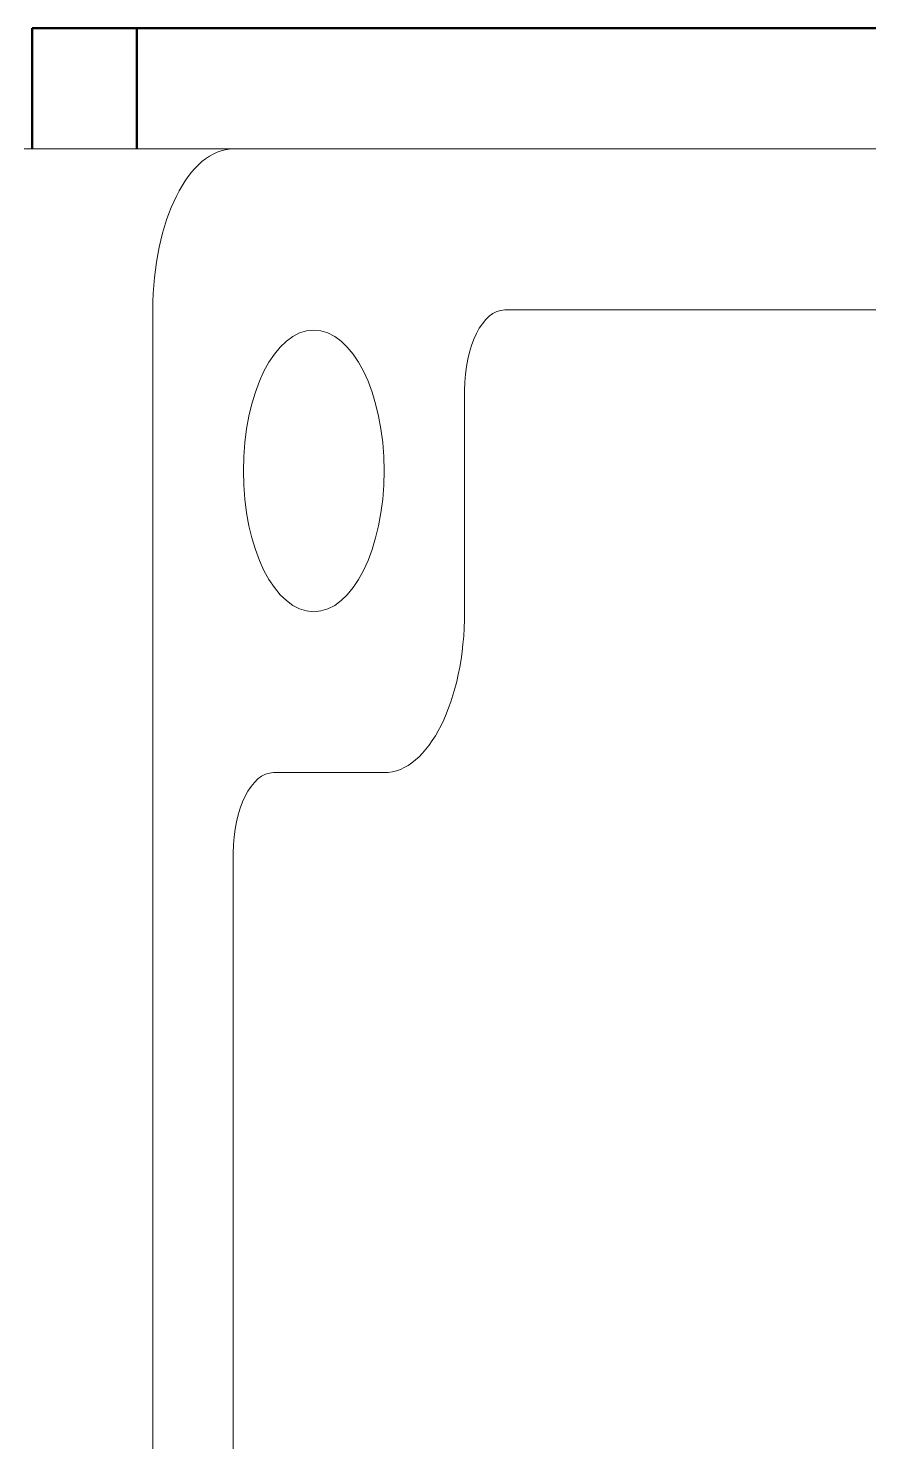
# Model space of a CAD drawing. Header units: inches. Extents: x 19 to 503, y 6 to 322.
# Drawn here: x 273.669 to 274.975, y 110.955 to 113.151 of the extents above; entities that cross this region are included whole.
import ezdxf

# ---------------------------------------------------------------- set-up
doc = ezdxf.new("R2010")
doc.units = ezdxf.units.IN
doc.header["$LTSCALE"] = 15
doc.header["$MEASUREMENT"] = 0
doc.layers.add('Visible (ANSI)', color=7, linetype='Continuous', lineweight=50)

msp = doc.modelspace()

# ---------------------------------------------------------------- linework, layer by layer
at = {"layer": 'Visible (ANSI)'}
for p, q in [((273.67554, 113.15094), (273.83792, 113.15094)), ((273.67554, 112.96344), (273.67554, 113.15094)), ((273.83792, 113.15094), (273.83792, 112.96344)), ((280.23792, 113.15094), (273.83792, 113.15094))]:
    msp.add_line(p, q, dxfattribs=at)
at = {"layer": 'Visible (ANSI)', "linetype": 'Continuous', "lineweight": 18}
for p, q in [((273.98775, 112.96344), (273.66299, 112.96344)), ((273.98775, 112.96344), (280.73775, 112.96344)), ((273.86275, 105.21344), (273.86275, 112.71344)), ((274.40963, 112.7134), (280.31588, 112.7134)), ((274.34713, 112.24469), (274.34713, 112.5884)), ((274.05027, 111.99469), (274.22213, 111.99469)), ((273.98777, 106.05719), (273.98777, 111.86969))]:
    msp.add_line(p, q, dxfattribs=at)
for centre, major_axis in [((273.98775, 112.71344), (0, 0.25)), ((274.40963, 112.5884), (0, 0.125)), ((274.22213, 112.24469), (0, -0.25)), ((274.05027, 111.86969), (0, 0.125))]:
    msp.add_ellipse(centre, major_axis=major_axis, ratio=0.5, start_param=0, end_param=1.5707963, dxfattribs=at)
msp.add_ellipse((274.11275, 112.46344), major_axis=(0, 0.21875), ratio=0.5, dxfattribs=at)

doc.saveas('drawing.dxf')
